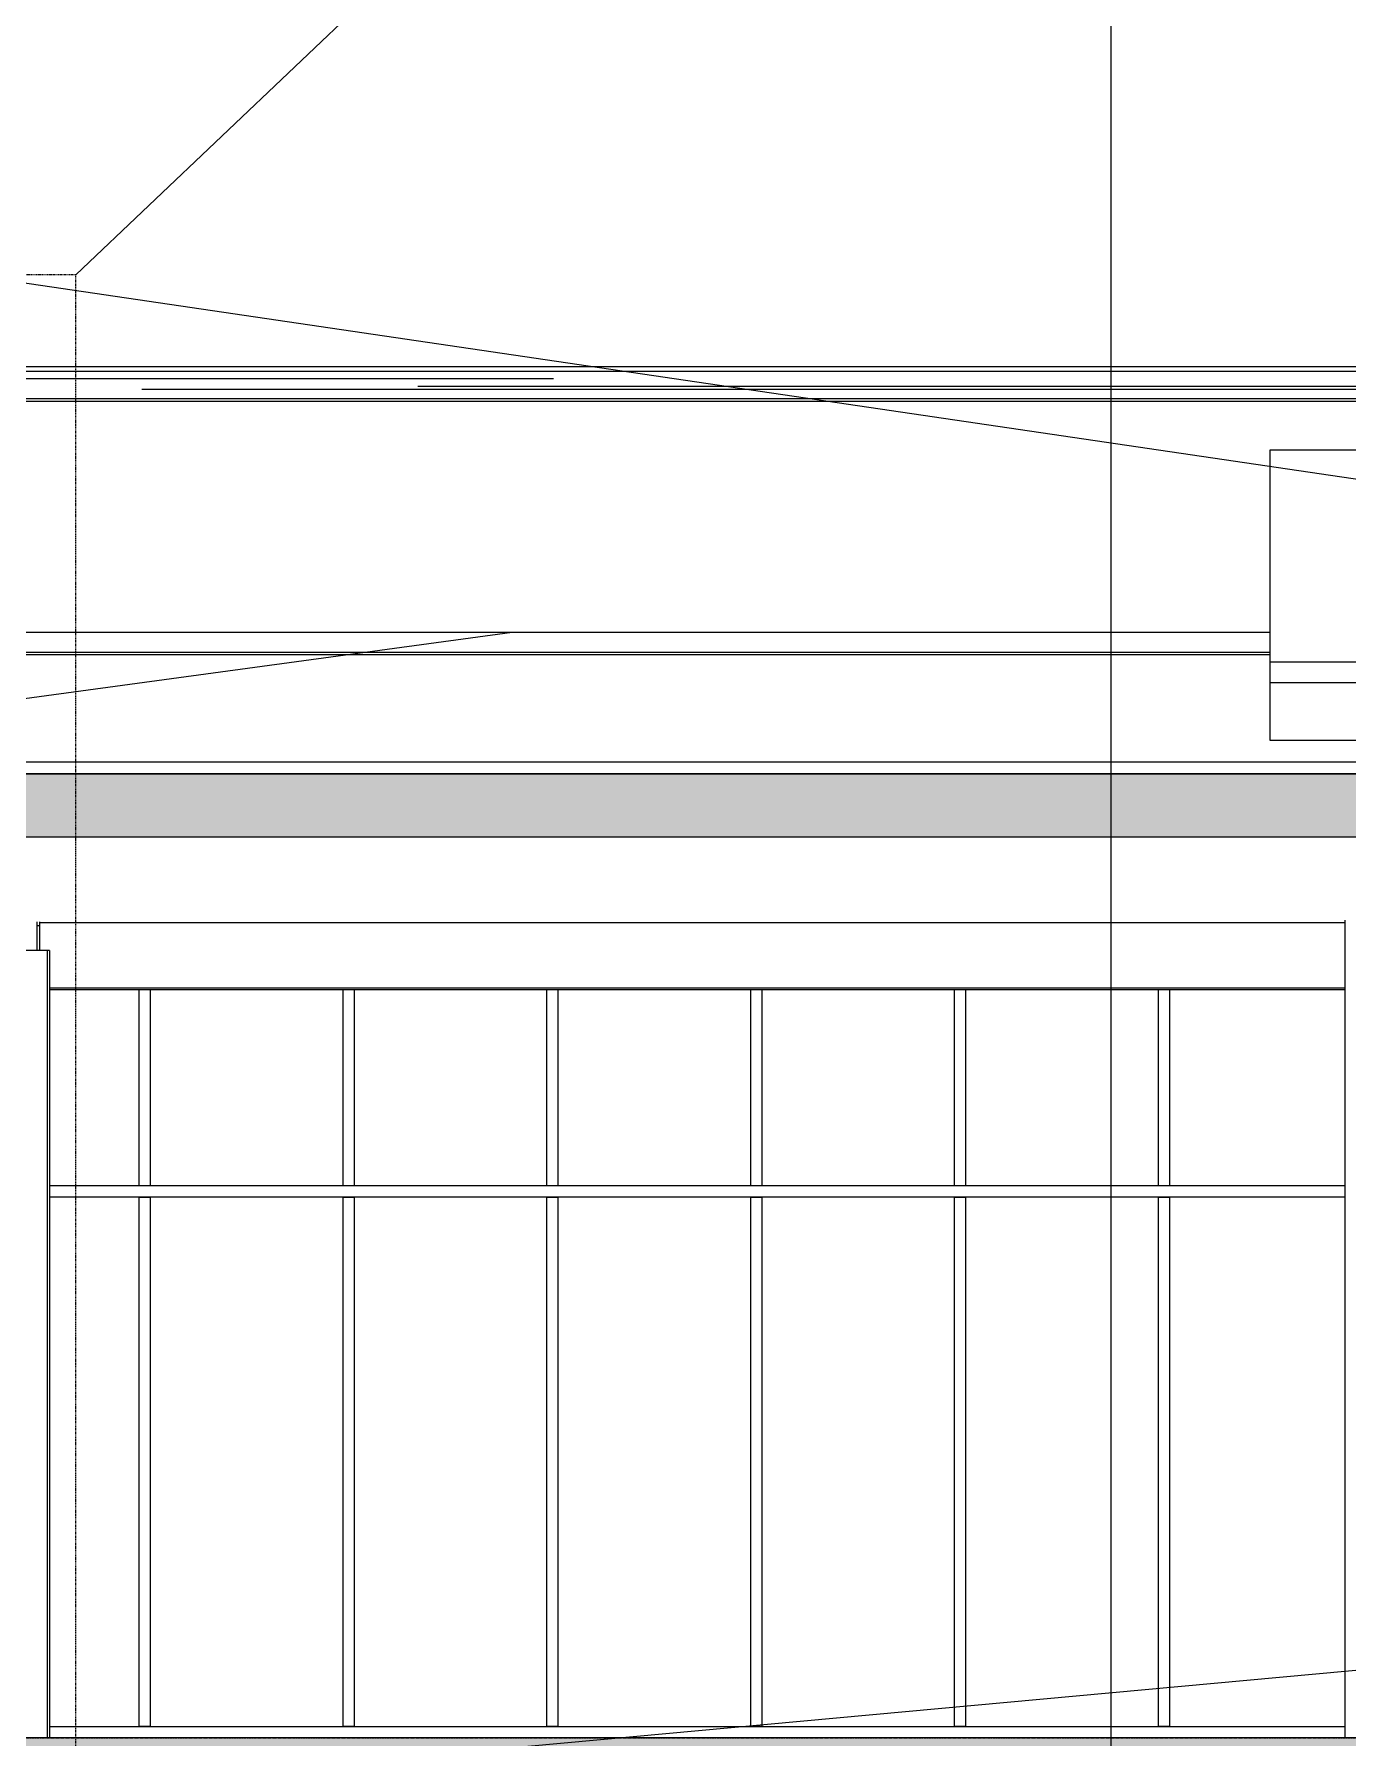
# Model space of a CAD drawing. Header units: inches. Extents: x -23565 to -43, y -324 to 853.
# Drawn here: x -22779.8 to -22546.6, y 0 to 302.5 of the extents above; entities that cross this region are included whole.
import ezdxf

# ---------------------------------------------------------------- set-up
doc = ezdxf.new("R2010")
doc.units = ezdxf.units.IN
doc.header["$MEASUREMENT"] = 0
for name, pattern in [('Dash Dot 3_16_', [0.3125, 0.1875, -0.0625, 0, -0.0625]), ('Grid Line 1_2_', [0.875, 0.5, -0.125, 0.125, -0.125]), ('Hidden 1_8_', [0.1875, 0.125, -0.0625])]:
    doc.linetypes.add(name, pattern=pattern)
for name, color, linetype, lineweight in [('A-ANNO-IDEN', 131, 'Continuous', 9), ('A-ANNO-SYMB', 150, 'Continuous', 9), ('A-CLNG', 13, 'Continuous', 13), ('A-CLNG-PATT', 13, 'Continuous', 25), ('A-FLOR', 192, 'Continuous', 13), ('A-FLOR-LEVL', 51, 'Continuous', 9), ('A-FLOR-PATT', 8, 'Continuous', 25), ('A-GLAZ-CWMG', 51, 'Continuous', 13), ('A-ROOF', 132, 'Continuous', 13), ('A-ROOF-PATT', 132, 'Continuous', 13), ('A-WALL', 113, 'Continuous', 13), ('G-ANNO-SYMB', 111, 'Continuous', 9), ('M-EQPM', 50, 'Continuous', 13), ('S-BEAM', 12, 'Continuous', 13), ('S-COLS', 52, 'Continuous', 13)]:
    doc.layers.add(name, color=color, linetype=linetype, lineweight=lineweight)

# ---------------------------------------------------------------- blocks, each defined once
blk = doc.blocks.new('Struct_Xcel_Sports Complex_rvt-1-Building Section - North_South looking West _ Clinic')
at = {"layer": 'A-FLOR-PATT', "lineweight": 9}
h = blk.add_hatch(dxfattribs=at)
h.set_pattern_fill('FP_10', color=256, style=0, pattern_type=2)
h.set_pattern_definition([(50, (-21811.89, 94.61), (55.0854, -4.8198), [5.76, -63.36]), (355, (-21811.89, 94.61), (-10.6557, 57.7685), [4.608, -50.688]), (100.451, (-21807.3, 94.21), (44.4295, 52.9487), [4.895, -53.848]), (46.184, (-21811.89, 109.97), (81.9644, -12.712), [8.64, -95.04]), (96.636, (-21805.06, 108.91), (71.7815, 74.8124), [7.343, -80.772]), (351.184, (-21811.89, 109.97), (71.782, 74.8124), [6.912, -76.032]), (21, (-21804.21, 106.13), (45.842, -30.9215), [5.76, -63.36]), (326, (-21804.21, 106.13), (18.687, 55.6915), [4.608, -50.688]), (71.451, (-21800.39, 103.553), (64.529, 24.77), [4.895, -53.848]), (37.5, (-21811.89, 94.61), (0.9339, 25.5668), [2.534, -47.539, 2.534, -48.922, -50.88]), (37.5, (-21811.89, 94.61), (0.9339, 25.5668), [-101.53, 2.534, -48.346]), (7.5, (-21811.89, 94.61), (20.20404, 30.2913), [2.534, -26.803, 2.534, -46.387, -19.392]), (7.5, (-21811.89, 94.61), (20.20404, 30.2913), [-78.259, 2.534, -16.858]), (327.5, (-21829.017, 94.61), (40.9978, -1.7324), [2.534, -16.666, 2.534, -57.37, -79.488]), (327.5, (-21829.017, 94.61), (40.9978, -1.7324), [-79.104, 2.534, -76.954]), (317.5, (-21836.697, 94.61), (44.7889, 7.6878), [2.534, -22.426, 2.534, -37.248, -56.448]), (317.5, (-21836.697, 94.61), (44.7889, 7.6878), [-64.742, 2.534, -53.914])])
h.paths.add_polyline_path([(-22790.8, -6), (-20899.55, -6), (-20899.55, 0), (-22790.8, 0), (-22790.8, -1.56)], flags=0)
at = {"layer": 'A-FLOR', "color": 7}
blk.add_line((-20899.55, 0), (-22790.8, 0), dxfattribs=at)
blk = doc.blocks.new('W-Wide Flange-Column - B4_C-1389226-Building Section - North_South looking West _ Clinic')
at = {"layer": 'S-COLS', "color": 8, "lineweight": 9}
blk.add_line((-22779.3, 144.92), (-22779.3, 139.83), dxfattribs=at)
blk = doc.blocks.new('W-Wide Flange-Column - B4_F-1389255-Building Section - North_South looking West _ Clinic')
at = {"layer": 'S-COLS', "color": 8, "lineweight": 9}
for p, q in [((-22547.05, 0), (-22547.05, 145.18)), ((-22539.05, 145.18), (-22539.05, 0)), ((-22547.05, -12), (-22547.05, -6)), ((-22539.05, -6), (-22539.05, -12))]:
    blk.add_line(p, q, dxfattribs=at)
at = {"layer": 'S-COLS', "color": 8, "linetype": 'Hidden 1_8_', "lineweight": 9}
for p, q in [((-22543.21, 118.48), (-22543.21, 0)), ((-22542.9, 0), (-22542.9, 118.48)), ((-22543.21, -6), (-22543.21, -12)), ((-22542.9, -12), (-22542.9, -6))]:
    blk.add_line(p, q, dxfattribs=at)
blk = doc.blocks.new('Girt_C - 8_D-1785278-Building Section - North_South looking West _ Clinic')
at = {"layer": 'S-BEAM', "color": 8, "lineweight": 9}
for p, q in [((-22687.57, 241.3), (-22784.12, 241.3)), ((-22785.8, 237.8), (-22354.05, 237.8)), ((-22351.99, 237.31), (-22785.8, 237.31))]:
    blk.add_line(p, q, dxfattribs=at)
blk = doc.blocks.new('Carrier_48TC_Standard_Efficiency_Gas_Heat_Electric_Cooling_Packaged_Rooftop_Unit_3_to_15_nominal_tons - 6 ton 48TC__07-1350223-Building Section - North_South looking West _ Clinic')
at = {"layer": 'M-EQPM', "color": 8, "lineweight": 9}
for p, q in [((-22560.37, 228.71), (-22516.37, 228.71)), ((-22560.37, 187.33), (-22560.37, 228.71)), ((-22516.37, 187.33), (-22516.37, 228.71)), ((-22560.37, 191.08), (-22516.37, 191.08)), ((-22560.37, 177.08), (-22560.37, 191.08)), ((-22516.37, 177.08), (-22516.37, 191.08)), ((-22516.37, 187.33), (-22560.37, 187.33)), ((-22516.37, 177.08), (-22560.37, 177.08))]:
    blk.add_line(p, q, dxfattribs=at)
blk = doc.blocks.new('W-Wide Flange - W12X19-1098423-Building Section - North_South looking West _ Clinic')
at = {"layer": 'S-BEAM', "color": 8, "lineweight": 9}
for p, q in [((-22778.8, 144.7), (-22778.8, 144.92)), ((-22778.8, 144.18), (-22778.8, 144.7)), ((-22547.05, 144.7), (-22778.8, 144.7)), ((-22778.8, 139.83), (-22778.8, 144.18)), ((-22777.05, 133.2), (-22547.05, 133.2)), ((-22547.05, 132.85), (-22777.05, 132.85))]:
    blk.add_line(p, q, dxfattribs=at)
blk = doc.blocks.new('Rectangular Mullion - Exterior 2_ x 4_5_-1135311-Building Section - North_South looking West _ Clinic')
at = {"layer": 'A-GLAZ-CWMG', "color": 8, "lineweight": 9}
blk.add_line((-22579.24, 2), (-22547.05, 2), dxfattribs=at)
blk = doc.blocks.new('Rectangular Mullion - Exterior 2_ x 4_5_-769167-Building Section - North_South looking West _ Clinic')
at = {"layer": 'A-GLAZ-CWMG', "color": 8, "lineweight": 9}
blk.add_line((-22615.43, 2), (-22579.24, 2), dxfattribs=at)
blk = doc.blocks.new('Rectangular Mullion - Exterior 2_ x 4_5_-1135305-Building Section - North_South looking West _ Clinic')
at = {"layer": 'A-GLAZ-CWMG', "color": 8, "lineweight": 9}
for p, q in [((-22579.24, 98), (-22615.43, 98)), ((-22579.24, 96), (-22615.43, 96))]:
    blk.add_line(p, q, dxfattribs=at)
blk = doc.blocks.new('Rectangular Mullion - Exterior 2_ x 4_5_-827470-Building Section - North_South looking West _ Clinic')
at = {"layer": 'A-GLAZ-CWMG', "color": 8, "lineweight": 9}
for p, q in [((-22580.24, 96), (-22578.24, 96)), ((-22580.24, 96), (-22580.24, 2)), ((-22578.24, 96), (-22578.24, 2)), ((-22578.24, 2), (-22580.24, 2))]:
    blk.add_line(p, q, dxfattribs=at)
blk = doc.blocks.new('Rectangular Mullion - Exterior 2_ x 4_5_-1142358-Building Section - North_South looking West _ Clinic')
at = {"layer": 'A-GLAZ-CWMG', "color": 8, "lineweight": 9}
for p, q in [((-22580.24, 132.85), (-22580.24, 98)), ((-22578.24, 132.85), (-22578.24, 98)), ((-22578.24, 98), (-22580.24, 98))]:
    blk.add_line(p, q, dxfattribs=at)
blk = doc.blocks.new('Rectangular Mullion - Exterior 2_ x 4_5_-1135280-Building Section - North_South looking West _ Clinic')
at = {"layer": 'A-GLAZ-CWMG', "color": 8, "lineweight": 9}
blk.add_line((-22651.62, 2), (-22615.43, 2), dxfattribs=at)
blk = doc.blocks.new('Rectangular Mullion - Exterior 2_ x 4_5_-1135281-Building Section - North_South looking West _ Clinic')
at = {"layer": 'A-GLAZ-CWMG', "color": 8, "lineweight": 9}
for p, q in [((-22615.43, 98), (-22651.62, 98)), ((-22615.43, 96), (-22651.62, 96))]:
    blk.add_line(p, q, dxfattribs=at)
blk = doc.blocks.new('Rectangular Mullion - Exterior 2_ x 4_5_-1142343-Building Section - North_South looking West _ Clinic')
at = {"layer": 'A-GLAZ-CWMG', "color": 8, "lineweight": 9}
for p, q in [((-22616.43, 96), (-22614.43, 96)), ((-22616.43, 96), (-22616.43, 2)), ((-22614.43, 96), (-22614.43, 2)), ((-22614.43, 2), (-22616.43, 2))]:
    blk.add_line(p, q, dxfattribs=at)
blk = doc.blocks.new('Rectangular Mullion - Exterior 2_ x 4_5_-1142344-Building Section - North_South looking West _ Clinic')
at = {"layer": 'A-GLAZ-CWMG', "color": 8, "lineweight": 9}
for p, q in [((-22616.43, 132.85), (-22616.43, 98)), ((-22614.43, 132.85), (-22614.43, 98)), ((-22614.43, 98), (-22616.43, 98))]:
    blk.add_line(p, q, dxfattribs=at)
blk = doc.blocks.new('Girt_C - 8_D-1785280-Building Section - North_South looking West _ Clinic')
at = {"layer": 'S-BEAM', "color": 8, "lineweight": 9}
for p, q in [((-22560.37, 196.3), (-22785.8, 196.3)), ((-22785.8, 192.8), (-22560.37, 192.8)), ((-22560.37, 192.31), (-22785.8, 192.31))]:
    blk.add_line(p, q, dxfattribs=at)
blk = doc.blocks.new('Rectangular Mullion - Exterior 2_ x 4_5_-1973654-Building Section - North_South looking West _ Clinic')
at = {"layer": 'A-GLAZ-CWMG', "color": 8, "lineweight": 9}
blk.add_line((-22777.05, 2), (-22760.18, 2), dxfattribs=at)
blk = doc.blocks.new('Rectangular Mullion - Exterior 2_ x 4_5_-1135333-Building Section - North_South looking West _ Clinic')
at = {"layer": 'A-GLAZ-CWMG', "color": 8, "lineweight": 9}
for p, q in [((-22760.18, 98), (-22777.05, 98)), ((-22760.18, 96), (-22777.05, 96))]:
    blk.add_line(p, q, dxfattribs=at)
blk = doc.blocks.new('Rectangular Mullion - Exterior 2_ x 4_5_-1135285-Building Section - North_South looking West _ Clinic')
at = {"layer": 'A-GLAZ-CWMG', "color": 8, "lineweight": 9}
for p, q in [((-22547.05, 98), (-22579.24, 98)), ((-22547.05, 96), (-22579.24, 96))]:
    blk.add_line(p, q, dxfattribs=at)

msp = doc.modelspace()

# ---------------------------------------------------------------- hatches: boundary and pattern name
at = {"layer": 'A-CLNG-PATT', "lineweight": 9}
h = msp.add_hatch(dxfattribs=at)
h.set_pattern_fill('FP_5', color=8, style=0, pattern_type=2)
h.set_pattern_definition([(161.57, (-21810.93, 95.57), (-7.6802237, -0.0009796), [0, -54.643, 6.067, 0]), (18.43, (-21812.85, 95.57), (-7.6802237, 0.0009796), [0, -54.643, 6.067, 0]), (108.43, (-21810.93, 95.57), (3.838295, -19.2013653), [18.211, -42.499]), (71.57, (-21812.85, 95.57), (3.838295, 19.2013653), [18.211, -42.499])])
h.paths.add_polyline_path([(-21939.69056, 159.97351), (-20891.55281, 159.97351), (-20891.55281, 171.10816), (-22786.55281, 171.10816), (-22786.55281, 159.97351), (-21949.374, 159.97351)], flags=0)
at = {"layer": 'A-ROOF-PATT', "lineweight": 9}
h = msp.add_hatch(dxfattribs=at)
h.set_pattern_fill('FP_7', color=8, style=0, pattern_type=2)
h.set_pattern_definition([(90, (-174.388, -762.154), (-16.082, 1e-15), [])])
h.paths.add_polyline_path([(-22808.30281, 153.11177), (-22798.61531, 153.11177), (-22798.61531, 153.85745), (-22808.30281, 153.85745)], flags=0)
h.paths.add_polyline_path([(-20878.55281, 153.11177), (-20878.55281, 153.85745), (-20889.05281, 153.85745), (-20889.03759, 153.11177), (-20879.83854, 153.11177)], flags=0)
h.paths.add_polyline_path([(-20884.19587, 155.39928), (-20878.55281, 155.39928), (-20878.55281, 155.87239), (-20889.05281, 155.87239), (-20889.05281, 155.39928), (-20887.47367, 155.39928)], flags=0)
h.paths.add_polyline_path([(-20900.30281, 171.10816), (-20900.30281, 171.23837), (-22786.55281, 171.23837), (-22786.55281, 171.10816), (-20903.56275, 171.10816)], flags=0)

# ---------------------------------------------------------------- linework, layer by layer
at = {"layer": 'A-ANNO-IDEN', "color": 153}
for p, q in [((-22443.68458, 208.51507), (-23078.54946, 302.09145)), ((-22694.94043, 196.29506), (-23078.58806, 144.0656)), ((-22477.16782, 18.22431), (-23081.64358, -37.23122))]:
    msp.add_line(p, q, dxfattribs=at)
at = {"layer": 'A-ANNO-SYMB'}
msp.add_line((-22772.40967, 259.76137), (-22664.33183, 362.45943), dxfattribs=at)
at = {"layer": 'A-ANNO-SYMB', "linetype": 'Dash Dot 3_16_'}
for p, q in [((-22772.40967, 259.76137), (-22814.83026, 259.76137)), ((-22772.40967, -51.59791), (-22772.40967, 259.76137))]:
    msp.add_line(p, q, dxfattribs=at)
at = {"layer": 'A-CLNG', "color": 7}
for p, q in [((-20891.55281, 171.10816), (-22786.55281, 171.10816)), ((-22786.55281, 159.97351), (-22356.55281, 159.97351))]:
    msp.add_line(p, q, dxfattribs=at)
at = {"layer": 'A-CLNG', "color": 8, "lineweight": 9}
msp.add_line((-22779.30281, 144.24209), (-22778.80281, 144.24209), dxfattribs=at)
at = {"layer": 'A-FLOR-LEVL', "linetype": 'Grid Line 1_2_'}
msp.add_line((-23227.3711, 0), (-20111.40408, 0), dxfattribs=at)
at = {"layer": 'A-ROOF', "color": 7}
for p, q in [((-20889.05281, 173.2401), (-22786.55281, 173.2401)), ((-22786.55281, 171.23837), (-20900.30281, 171.23837))]:
    msp.add_line(p, q, dxfattribs=at)
at = {"layer": 'A-WALL', "color": 8, "lineweight": 9}
for p, q in [((-22798.30281, 243.5), (-22341.74031, 243.5)), ((-22784.11531, 242.68768), (-22357.24031, 242.68768)), ((-22760.70214, 239.5), (-22357.74031, 239.5)), ((-22756.36678, 239.45581), (-22357.69612, 239.45581)), ((-22711.65308, 240), (-22357.24031, 240))]:
    msp.add_line(p, q, dxfattribs=at)
at = {"layer": 'G-ANNO-SYMB'}
msp.add_line((-22588.63029, 545.15708), (-22588.63029, -79.66081), dxfattribs=at)
at = {"layer": 'S-COLS', "color": 8, "lineweight": 9}
for p, q in [((-22778.17781, 139.829), (-22786.17781, 139.829)), ((-22777.4864, 139.829), (-22778.17781, 139.829)), ((-22777.4864, 139.829), (-22777.4864, 0)), ((-22777.05281, 139.829), (-22777.4864, 139.829)), ((-22777.05281, 139.829), (-22777.05281, 0))]:
    msp.add_line(p, q, dxfattribs=at)

# ---------------------------------------------------------------- block references
at = {"lineweight": 5}
msp.add_blockref('Struct_Xcel_Sports Complex_rvt-1-Building Section - North_South looking West _ Clinic', (0, 0), dxfattribs=at)
at = {"layer": 'A-GLAZ-CWMG', "color": 8, "lineweight": 9}
for name, p in [('Rectangular Mullion - Exterior 2_ x 4_5_-1142344-Building Section - North_South looking West _ Clinic', (-144.75, 0)), ('Rectangular Mullion - Exterior 2_ x 4_5_-1142344-Building Section - North_South looking West _ Clinic', (-108.5625, 0)), ('Rectangular Mullion - Exterior 2_ x 4_5_-1142344-Building Section - North_South looking West _ Clinic', (-72.375, 0)), ('Rectangular Mullion - Exterior 2_ x 4_5_-1142344-Building Section - North_South looking West _ Clinic', (-36.1875, 0)), ('Rectangular Mullion - Exterior 2_ x 4_5_-1142344-Building Section - North_South looking West _ Clinic', (0, 0)), ('Rectangular Mullion - Exterior 2_ x 4_5_-1142358-Building Section - North_South looking West _ Clinic', (0, 0)), ('Rectangular Mullion - Exterior 2_ x 4_5_-1135333-Building Section - North_South looking West _ Clinic', (0, 0)), ('Rectangular Mullion - Exterior 2_ x 4_5_-1135281-Building Section - North_South looking West _ Clinic', (-108.5625, 0)), ('Rectangular Mullion - Exterior 2_ x 4_5_-1135281-Building Section - North_South looking West _ Clinic', (-72.375, 0)), ('Rectangular Mullion - Exterior 2_ x 4_5_-1135281-Building Section - North_South looking West _ Clinic', (-36.1875, 0)), ('Rectangular Mullion - Exterior 2_ x 4_5_-1135281-Building Section - North_South looking West _ Clinic', (0, 0)), ('Rectangular Mullion - Exterior 2_ x 4_5_-1135305-Building Section - North_South looking West _ Clinic', (0, 0)), ('Rectangular Mullion - Exterior 2_ x 4_5_-1135285-Building Section - North_South looking West _ Clinic', (0, 0)), ('Rectangular Mullion - Exterior 2_ x 4_5_-1142343-Building Section - North_South looking West _ Clinic', (-144.75, 0)), ('Rectangular Mullion - Exterior 2_ x 4_5_-827470-Building Section - North_South looking West _ Clinic', (-144.75, 0)), ('Rectangular Mullion - Exterior 2_ x 4_5_-1142343-Building Section - North_South looking West _ Clinic', (-72.375, 0)), ('Rectangular Mullion - Exterior 2_ x 4_5_-1142343-Building Section - North_South looking West _ Clinic', (-36.1875, 0)), ('Rectangular Mullion - Exterior 2_ x 4_5_-1142343-Building Section - North_South looking West _ Clinic', (0, 0)), ('Rectangular Mullion - Exterior 2_ x 4_5_-827470-Building Section - North_South looking West _ Clinic', (0, 0)), ('Rectangular Mullion - Exterior 2_ x 4_5_-1973654-Building Section - North_South looking West _ Clinic', (0, 0)), ('Rectangular Mullion - Exterior 2_ x 4_5_-769167-Building Section - North_South looking West _ Clinic', (-144.75, 0)), ('Rectangular Mullion - Exterior 2_ x 4_5_-769167-Building Section - North_South looking West _ Clinic', (-108.5625, 0)), ('Rectangular Mullion - Exterior 2_ x 4_5_-1135280-Building Section - North_South looking West _ Clinic', (-36.1875, 0)), ('Rectangular Mullion - Exterior 2_ x 4_5_-1135280-Building Section - North_South looking West _ Clinic', (0, 0)), ('Rectangular Mullion - Exterior 2_ x 4_5_-769167-Building Section - North_South looking West _ Clinic', (0, 0)), ('Rectangular Mullion - Exterior 2_ x 4_5_-1135311-Building Section - North_South looking West _ Clinic', (0, 0))]:
    msp.add_blockref(name, p, dxfattribs=at)
at = {"layer": 'M-EQPM', "color": 8, "lineweight": 9}
msp.add_blockref('Carrier_48TC_Standard_Efficiency_Gas_Heat_Electric_Cooling_Packaged_Rooftop_Unit_3_to_15_nominal_tons - 6 ton 48TC__07-1350223-Building Section - North_South looking West _ Clinic', (0, 0), dxfattribs=at)
at = {"layer": 'S-BEAM', "color": 8, "lineweight": 9}
for name in ['Girt_C - 8_D-1785278-Building Section - North_South looking West _ Clinic', 'Girt_C - 8_D-1785280-Building Section - North_South looking West _ Clinic', 'W-Wide Flange - W12X19-1098423-Building Section - North_South looking West _ Clinic']:
    msp.add_blockref(name, (0, 0), dxfattribs=at)
at = {"layer": 'S-COLS', "color": 8, "lineweight": 9}
for name in ['W-Wide Flange-Column - B4_C-1389226-Building Section - North_South looking West _ Clinic', 'W-Wide Flange-Column - B4_F-1389255-Building Section - North_South looking West _ Clinic']:
    msp.add_blockref(name, (0, 0), dxfattribs=at)

doc.saveas('drawing.dxf')
